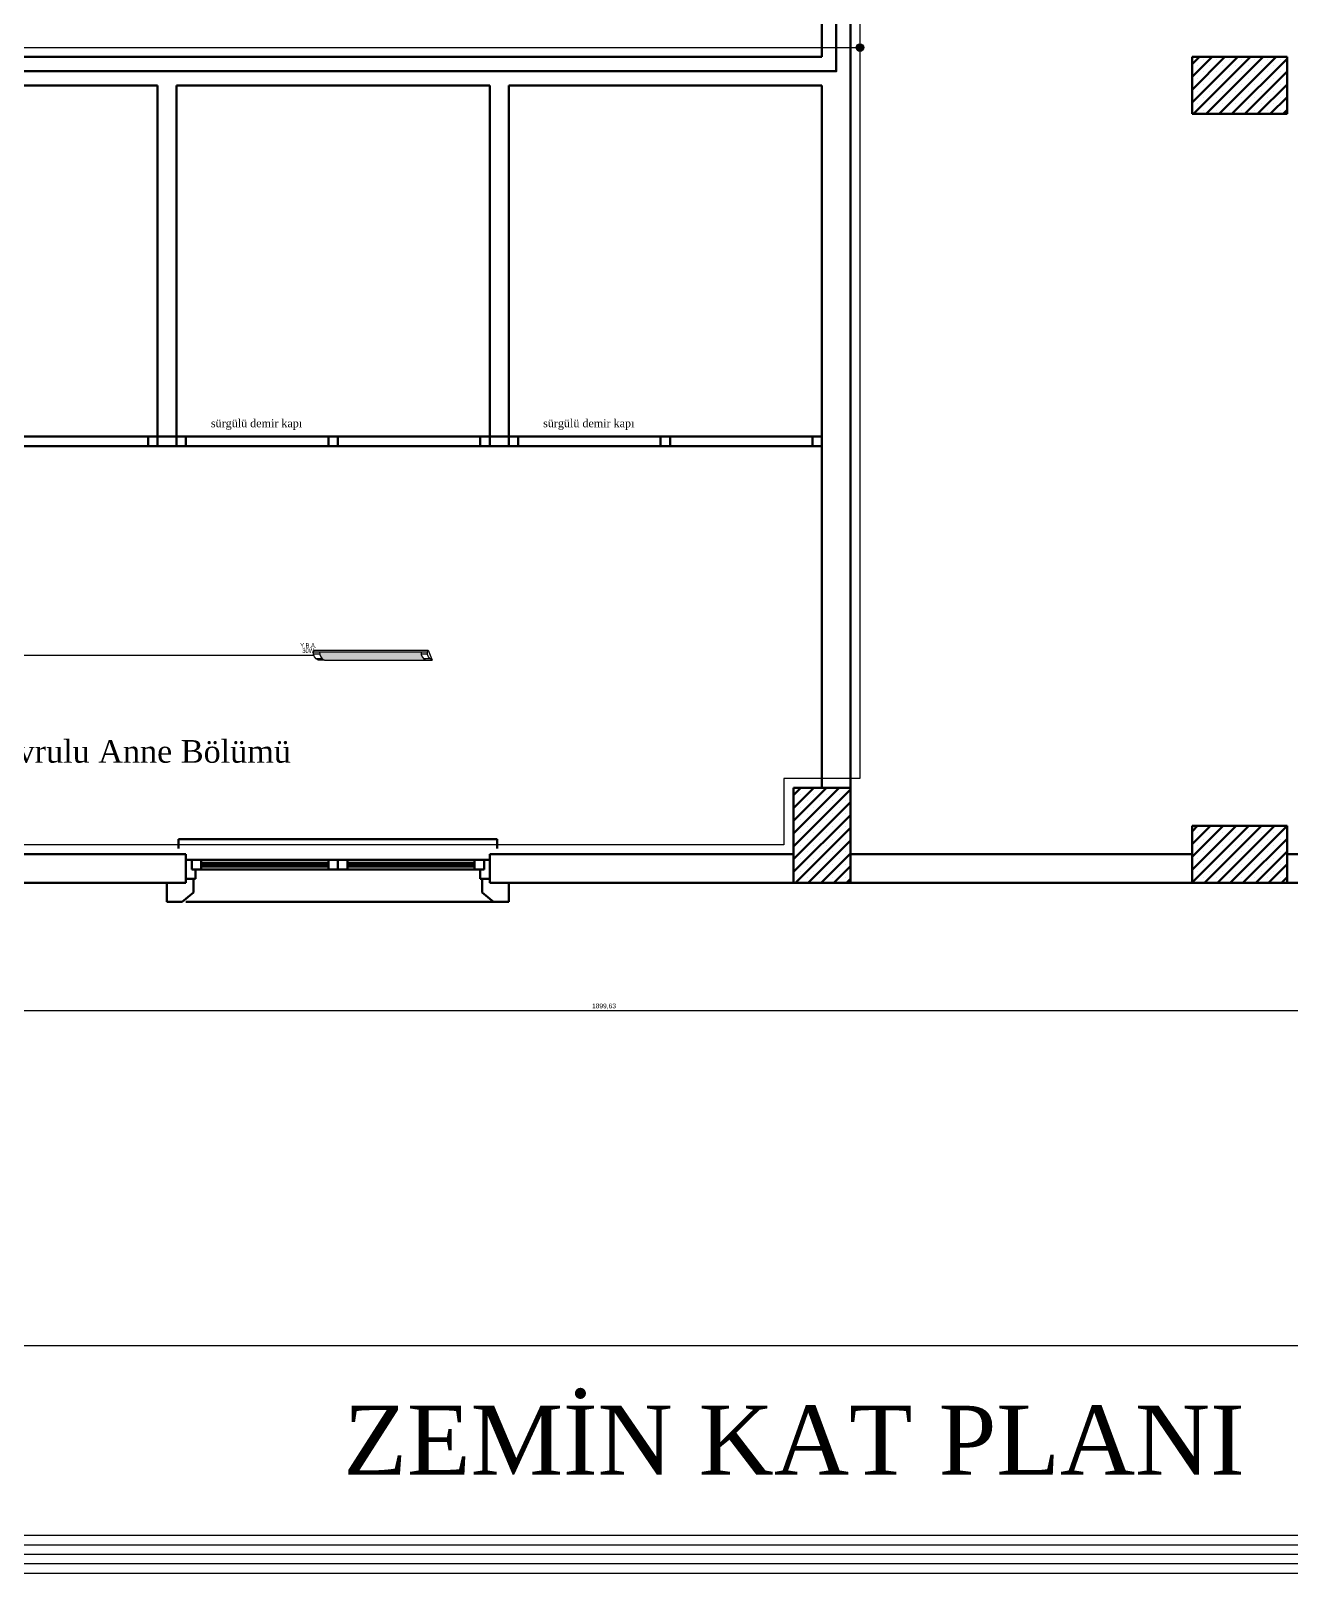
# Model space of a CAD drawing. Header units: millimetres. Extents: x 2046 to 14753, y 2361 to 29276.
# Drawn here: x 3888 to 4552, y 23212 to 24025 of the extents above; entities that cross this region are included whole.
import ezdxf
from ezdxf.enums import TextEntityAlignment as Align

# ---------------------------------------------------------------- set-up
doc = ezdxf.new("R2010")
doc.units = ezdxf.units.MM
doc.linetypes.add('DUZ', pattern=[0])
for name, color, linetype, lineweight in [('A.O. DUVAR', 7, 'Continuous', 50), ('KOLON HATTI  0.60 mm', 91, 'Continuous', 53), ('yazi', 251, 'Continuous', 25)]:
    doc.layers.add(name, color=color, linetype=linetype, lineweight=lineweight)
doc.layers.add('aydınlatma', color=3, linetype='Continuous')
doc.layers.add('ELK-CCTV', color=30, linetype='DUZ')
doc.styles.add('A.O. MALZEME', font='times.ttf', dxfattribs={"height": 10})
doc.styles.add('Elektrik Yazı', font='times.ttf')
doc.styles.get("Standard").update_dxf_attribs({"font": 'arial.ttf'})
doc.styles.add('UNIVCH', font='arial.ttf', dxfattribs={"width": 0.7, "height": 70})
doc.dimstyles.new('ISO-25', dxfattribs={"dimtxt": 2.5, "dimasz": 2.5, "dimexe": 1.25, "dimexo": 0.625, "dimtad": 1, "dimtxsty": 'Standard', "dimcen": 2.5, "dimadec": 0, "dimazin": 0, "dimtfac": 1, "dimtmove": 0, "dimatfit": 3, "dimfxl": 1, "dimarcsym": 0})

# ---------------------------------------------------------------- blocks, each defined once
blk = doc.blocks.new('YATAY BANT ARMATÜR')
at = {"layer": 'aydınlatma'}
h = blk.add_hatch(color=256, dxfattribs=at)
h.set_gradient(color1=(255, 255, 255), tint=1)
h.paths.add_polyline_path([(-27.09, -0.93, 0.31552), (-24.57, -5.2), (28.88, -5.2, -0.31552), (26.36, -0.93)])
for p, q in [((-30.36, -0.93), (29.64, -0.93)), ((-30.33, -1.93), (-27.05, -1.93)), ((-29.07, -4.36), (-25.8, -4.36)), ((-24.57, -5.2), (32.15, -5.2)), ((26.4, -1.93), (29.67, -1.93)), ((27.65, -4.36), (30.93, -4.36))]:
    blk.add_line(p, q, dxfattribs=at)
blk.add_lwpolyline([(-27.09, -0.93, 0.31552), (-24.57, -5.2), (-27.85, -5.2, -0.31552), (-30.36, -0.93), (-30, 0), (30, 0)], format="xyb", dxfattribs=at)
blk.add_lwpolyline([(30, 0), (32.15, -5.2, -0.31552), (29.64, -0.93)], format="xyb", close=True, dxfattribs=at)
blk.add_arc((30.66, -1.27), 4.32, 175.5212, 245.56738, dxfattribs=at)
at = {"layer": 'aydınlatma', "style": 'UNIVCH', "width": 0.7}
for s, p in [('Y.B.A.', (-33.05, 2.51)), ('30W', (-33.11, -0.21))]:
    blk.add_text(s, height=2.47, dxfattribs=at).set_placement(p, align=Align.MIDDLE_CENTER)
blk = doc.blocks.new('buat aydınlatma')
at = {"layer": 'aydınlatma'}
h = blk.add_hatch(color=256, dxfattribs=at)
h.set_gradient(color1=(0, 255, 0), color2=(255, 255, 0), tint=1)
edge = h.paths.add_edge_path()
edge.add_arc((0, 0), 2, 0, 360)
blk.add_circle((0, 0), 2, dxfattribs=at)
blk = doc.blocks.new('*D276')
at = {"layer": 'Defpoints', "color": 0, "transparency": 16777216}
for p in [(3240.33, 23575.86), (5139.96, 23575.86), (5139.96, 23508.61)]:
    blk.add_point(p, dxfattribs=at)
at = {"layer": 'ELK-CCTV', "color": 0, "lineweight": -2, "transparency": 16777216}
for p, q in [((3240.33, 23575.23), (3240.33, 23507.36)), ((5139.96, 23575.23), (5139.96, 23507.36)), ((3242.83, 23508.61), (5137.46, 23508.61))]:
    blk.add_line(p, q, dxfattribs=at)
at = {"layer": 'ELK-CCTV', "color": 0, "transparency": 16777216}
for points in [[(3242.83, 23509.03), (3242.83, 23508.19), (3240.33, 23508.61)], [(5137.46, 23509.03), (5137.46, 23508.19), (5139.96, 23508.61)]]:
    blk.add_solid(points, dxfattribs=at)
at = {"layer": 'ELK-CCTV', "color": 0, "transparency": 16777216, "insert": (4190.15, 23510.74), "char_height": 2.5, "attachment_point": 5}
blk.add_mtext('1899,63', dxfattribs=at)

msp = doc.modelspace()

# ---------------------------------------------------------------- linework, layer by layer
at = {"layer": 'A.O. DUVAR'}
for p, q in [((4304.96, 24010.858), (4304.96, 24370.858)), ((4319.96, 24370.858), (4319.96, 23625.858)), ((3789.96, 24010.858), (4304.96, 24010.858)), ((4499.96, 24010.858), (4549.96, 24010.858)), ((4499.96, 23980.858), (4499.96, 24010.858)), ((4549.96, 24010.858), (4549.96, 23980.858)), ((3954.96, 23995.858), (3789.96, 23995.858)), ((3954.96, 23810.858), (3954.96, 23995.858)), ((4129.96, 23995.858), (3964.96, 23995.858)), ((3964.96, 23995.858), (3964.96, 23810.858)), ((4129.96, 23810.858), (4129.96, 23995.858)), ((4304.96, 23995.858), (4139.96, 23995.858)), ((4139.96, 23995.858), (4139.96, 23810.858)), ((4304.96, 23625.858), (4304.96, 23995.858)), ((4549.96, 23980.858), (4499.96, 23980.858)), ((4304.96, 23810.858), (3434.96, 23810.858)), ((4304.96, 23805.858), (3434.96, 23805.858)), ((3949.96, 23810.858), (3954.96, 23810.858)), ((3949.96, 23805.858), (3949.96, 23810.858)), ((3954.96, 23805.858), (3949.96, 23805.858)), ((3954.96, 23810.858), (3954.96, 23805.858)), ((3964.96, 23810.858), (3954.96, 23810.858)), ((3964.96, 23810.858), (3969.96, 23810.858)), ((3964.96, 23805.858), (3964.96, 23810.858)), ((3969.96, 23805.858), (3964.96, 23805.858)), ((3969.96, 23810.858), (3969.96, 23805.858)), ((4044.96, 23810.858), (4049.96, 23810.858)), ((4044.96, 23805.858), (4044.96, 23810.858)), ((4049.96, 23805.858), (4044.96, 23805.858)), ((4049.96, 23810.858), (4049.96, 23805.858)), ((4124.96, 23810.858), (4129.96, 23810.858)), ((4124.96, 23805.858), (4124.96, 23810.858)), ((4129.96, 23805.858), (4124.96, 23805.858)), ((4129.96, 23810.858), (4129.96, 23805.858)), ((4139.96, 23810.858), (4129.96, 23810.858)), ((4139.96, 23810.858), (4144.96, 23810.858)), ((4139.96, 23805.858), (4139.96, 23810.858)), ((4144.96, 23805.858), (4139.96, 23805.858)), ((4144.96, 23810.858), (4144.96, 23805.858)), ((4219.96, 23810.858), (4224.96, 23810.858)), ((4219.96, 23805.858), (4219.96, 23810.858)), ((4224.96, 23805.858), (4219.96, 23805.858)), ((4224.96, 23810.858), (4224.96, 23805.858)), ((4299.96, 23810.858), (4304.96, 23810.858)), ((4299.96, 23805.858), (4299.96, 23810.858)), ((4304.96, 23805.858), (4299.96, 23805.858)), ((4304.96, 23810.858), (4304.96, 23805.858)), ((4289.96, 23575.858), (4289.96, 23625.858)), ((4289.96, 23625.858), (4319.96, 23625.858)), ((4301.96, 23625.858), (4304.96, 23625.858)), ((4319.96, 23625.858), (4304.96, 23625.858)), ((4319.96, 23625.858), (4319.96, 23575.858)), ((4499.96, 23575.858), (4499.96, 23605.858)), ((4499.96, 23605.858), (4549.96, 23605.858)), ((4549.96, 23605.858), (4549.96, 23575.858)), ((3965.96, 23593.858), (3965.96, 23598.858)), ((3965.96, 23598.858), (4133.96, 23598.858)), ((3965.96, 23593.858), (3965.96, 23598.858)), ((3965.96, 23598.858), (4133.96, 23598.858)), ((4133.96, 23598.858), (4133.96, 23593.858)), ((4133.96, 23598.858), (4133.96, 23593.858)), ((3769.96, 23590.858), (3969.96, 23590.858)), ((3969.96, 23590.858), (3969.96, 23575.858)), ((3969.96, 23577.858), (3969.96, 23587.858)), ((3969.96, 23587.858), (3972.96, 23587.858)), ((3969.96, 23577.858), (3969.96, 23587.858)), ((3969.96, 23587.858), (3972.96, 23587.858)), ((3972.96, 23587.858), (3972.96, 23582.858)), ((3972.96, 23587.858), (3977.96, 23587.858)), ((3972.96, 23582.858), (3972.96, 23587.858)), ((3972.96, 23587.858), (3972.96, 23582.858)), ((3972.96, 23587.858), (3977.96, 23587.858)), ((3972.96, 23582.858), (3972.96, 23587.858)), ((3977.96, 23587.858), (4044.96, 23587.858)), ((3977.96, 23587.858), (3977.96, 23582.858)), ((3977.96, 23587.858), (4044.96, 23587.858)), ((3977.96, 23587.858), (3977.96, 23582.858)), ((3977.96, 23586.358), (4044.96, 23586.358)), ((3977.96, 23586.358), (4044.96, 23586.358)), ((4044.96, 23587.858), (4049.96, 23587.858)), ((4044.96, 23582.858), (4044.96, 23587.858)), ((4044.96, 23587.858), (4049.96, 23587.858)), ((4044.96, 23582.858), (4044.96, 23587.858)), ((4049.96, 23587.858), (4049.96, 23582.858)), ((4054.96, 23587.858), (4049.96, 23587.858)), ((4049.96, 23587.858), (4049.96, 23582.858)), ((4049.96, 23587.858), (4049.96, 23582.858)), ((4054.96, 23587.858), (4049.96, 23587.858)), ((4049.96, 23587.858), (4049.96, 23582.858)), ((4121.96, 23587.858), (4054.96, 23587.858)), ((4054.96, 23582.858), (4054.96, 23587.858)), ((4121.96, 23587.858), (4054.96, 23587.858)), ((4054.96, 23582.858), (4054.96, 23587.858)), ((4121.96, 23586.358), (4054.96, 23586.358)), ((4121.96, 23586.358), (4054.96, 23586.358)), ((4126.96, 23587.858), (4121.96, 23587.858)), ((4121.96, 23587.858), (4121.96, 23582.858)), ((4126.96, 23587.858), (4121.96, 23587.858)), ((4121.96, 23587.858), (4121.96, 23582.858)), ((4129.96, 23587.858), (4126.96, 23587.858)), ((4126.96, 23587.858), (4126.96, 23582.858)), ((4126.96, 23582.858), (4126.96, 23587.858)), ((4129.96, 23587.858), (4126.96, 23587.858)), ((4126.96, 23587.858), (4126.96, 23582.858)), ((4126.96, 23582.858), (4126.96, 23587.858)), ((4129.96, 23575.858), (4129.96, 23590.858)), ((4129.96, 23590.858), (4289.96, 23590.858)), ((4129.96, 23577.858), (4129.96, 23587.858)), ((4129.96, 23577.858), (4129.96, 23587.858)), ((4289.96, 23590.858), (4289.96, 23575.858)), ((4319.96, 23590.858), (4322.96, 23590.858)), ((4319.96, 23575.858), (4319.96, 23590.858)), ((4319.96, 23590.858), (4499.96, 23590.858)), ((4499.96, 23590.858), (4499.96, 23575.858)), ((4549.96, 23575.858), (4549.96, 23590.858)), ((4549.96, 23590.858), (4569.96, 23590.858)), ((3974.96, 23577.858), (3969.96, 23577.858)), ((3974.96, 23577.858), (3969.96, 23577.858)), ((3972.96, 23582.858), (3974.96, 23582.858)), ((3977.96, 23582.858), (3972.96, 23582.858)), ((3972.96, 23582.858), (3974.96, 23582.858)), ((3977.96, 23582.858), (3972.96, 23582.858)), ((3974.96, 23582.858), (3974.96, 23577.858)), ((3974.96, 23582.858), (3974.96, 23577.858)), ((3977.96, 23585.358), (4044.96, 23585.358)), ((3977.96, 23585.358), (4044.96, 23585.358)), ((3977.96, 23584.358), (4044.96, 23584.358)), ((3977.96, 23584.358), (4044.96, 23584.358)), ((4044.96, 23582.858), (3977.96, 23582.858)), ((4044.96, 23582.858), (3977.96, 23582.858)), ((4049.96, 23582.858), (4044.96, 23582.858)), ((4049.96, 23582.858), (4044.96, 23582.858)), ((4049.96, 23582.858), (4054.96, 23582.858)), ((4049.96, 23582.858), (4054.96, 23582.858)), ((4121.96, 23585.358), (4054.96, 23585.358)), ((4121.96, 23585.358), (4054.96, 23585.358)), ((4121.96, 23584.358), (4054.96, 23584.358)), ((4121.96, 23584.358), (4054.96, 23584.358)), ((4054.96, 23582.858), (4121.96, 23582.858)), ((4054.96, 23582.858), (4121.96, 23582.858)), ((4121.96, 23582.858), (4126.96, 23582.858)), ((4121.96, 23582.858), (4126.96, 23582.858)), ((4126.96, 23582.858), (4124.96, 23582.858)), ((4124.96, 23582.858), (4124.96, 23577.858)), ((4126.96, 23582.858), (4124.96, 23582.858)), ((4124.96, 23582.858), (4124.96, 23577.858)), ((4124.96, 23577.858), (4129.96, 23577.858)), ((4124.96, 23577.858), (4129.96, 23577.858)), ((3969.96, 23575.858), (3769.96, 23575.858)), ((4289.96, 23575.858), (4129.96, 23575.858)), ((4319.96, 23575.858), (4289.96, 23575.858)), ((4499.96, 23575.858), (4319.96, 23575.858)), ((4496.96, 23575.858), (4499.96, 23575.858)), ((4549.96, 23575.858), (4499.96, 23575.858)), ((4569.96, 23575.858), (4549.96, 23575.858)), ((3969.946, 23565.858), (4131.975, 23565.858)), ((3969.946, 23565.858), (4131.975, 23565.858))]:
    msp.add_line(p, q, dxfattribs=at)
at = {"layer": 'A.O. DUVAR', "linetype": 'Continuous', "ltscale": 10}
for p, q in [((4499.96, 24007.059), (4503.76, 24010.858)), ((4499.96, 24000.324), (4510.495, 24010.858)), ((4499.96, 23993.589), (4517.23, 24010.858)), ((4499.96, 23986.853), (4523.965, 24010.858)), ((4500.701, 23980.858), (4530.701, 24010.858)), ((4505.973, 24009.704), (4505.973, 24009.704)), ((4507.436, 23980.858), (4537.436, 24010.858)), ((4512.708, 24009.704), (4512.708, 24009.704)), ((4514.171, 23980.858), (4544.171, 24010.858)), ((4519.443, 24009.704), (4519.443, 24009.704)), ((4520.906, 23980.858), (4549.96, 24009.913)), ((4526.178, 24009.704), (4526.178, 24009.704)), ((4532.913, 24009.704), (4532.913, 24009.704)), ((4539.649, 24009.704), (4539.649, 24009.704)), ((4546.384, 24009.704), (4546.384, 24009.704)), ((4502.605, 24006.336), (4502.605, 24006.336)), ((4505.973, 24002.968), (4505.973, 24002.968)), ((4509.34, 24006.336), (4509.34, 24006.336)), ((4512.708, 24002.968), (4512.708, 24002.968)), ((4516.075, 24006.336), (4516.075, 24006.336)), ((4519.443, 24002.968), (4519.443, 24002.968)), ((4522.811, 24006.336), (4522.811, 24006.336)), ((4526.178, 24002.968), (4526.178, 24002.968)), ((4527.641, 23980.858), (4549.96, 24003.177)), ((4529.546, 24006.336), (4529.546, 24006.336)), ((4532.913, 24002.968), (4532.913, 24002.968)), ((4536.281, 24006.336), (4536.281, 24006.336)), ((4539.649, 24002.968), (4539.649, 24002.968)), ((4543.016, 24006.336), (4543.016, 24006.336)), ((4546.384, 24002.968), (4546.384, 24002.968)), ((4549.751, 24006.336), (4549.751, 24006.336)), ((4502.605, 23999.601), (4502.605, 23999.601)), ((4502.605, 23992.866), (4502.605, 23992.866)), ((4505.973, 23996.233), (4505.973, 23996.233)), ((4509.34, 23999.601), (4509.34, 23999.601)), ((4509.34, 23992.866), (4509.34, 23992.866)), ((4512.708, 23996.233), (4512.708, 23996.233)), ((4516.075, 23999.601), (4516.075, 23999.601)), ((4516.075, 23992.866), (4516.075, 23992.866)), ((4519.443, 23996.233), (4519.443, 23996.233)), ((4522.811, 23999.601), (4522.811, 23999.601)), ((4522.811, 23992.866), (4522.811, 23992.866)), ((4526.178, 23996.233), (4526.178, 23996.233)), ((4529.546, 23999.601), (4529.546, 23999.601)), ((4529.546, 23992.866), (4529.546, 23992.866)), ((4532.913, 23996.233), (4532.913, 23996.233)), ((4534.377, 23980.858), (4549.96, 23996.442)), ((4536.281, 23999.601), (4536.281, 23999.601)), ((4536.281, 23992.866), (4536.281, 23992.866)), ((4539.649, 23996.233), (4539.649, 23996.233)), ((4543.016, 23999.601), (4543.016, 23999.601)), ((4543.016, 23992.866), (4543.016, 23992.866)), ((4546.384, 23996.233), (4546.384, 23996.233)), ((4549.751, 23999.601), (4549.751, 23999.601)), ((4549.751, 23992.866), (4549.751, 23992.866)), ((4502.605, 23986.13), (4502.605, 23986.13)), ((4505.973, 23989.498), (4505.973, 23989.498)), ((4509.34, 23986.13), (4509.34, 23986.13)), ((4512.708, 23989.498), (4512.708, 23989.498)), ((4516.075, 23986.13), (4516.075, 23986.13)), ((4519.443, 23989.498), (4519.443, 23989.498)), ((4522.811, 23986.13), (4522.811, 23986.13)), ((4526.178, 23989.498), (4526.178, 23989.498)), ((4529.546, 23986.13), (4529.546, 23986.13)), ((4532.913, 23989.498), (4532.913, 23989.498)), ((4536.281, 23986.13), (4536.281, 23986.13)), ((4539.649, 23989.498), (4539.649, 23989.498)), ((4541.112, 23980.858), (4549.96, 23989.707)), ((4543.016, 23986.13), (4543.016, 23986.13)), ((4546.384, 23989.498), (4546.384, 23989.498)), ((4549.751, 23986.13), (4549.751, 23986.13)), ((4505.973, 23982.763), (4505.973, 23982.763)), ((4512.708, 23982.763), (4512.708, 23982.763)), ((4519.443, 23982.763), (4519.443, 23982.763)), ((4526.178, 23982.763), (4526.178, 23982.763)), ((4532.913, 23982.763), (4532.913, 23982.763)), ((4539.649, 23982.763), (4539.649, 23982.763)), ((4546.384, 23982.763), (4546.384, 23982.763)), ((4547.847, 23980.858), (4549.96, 23982.972)), ((4289.96, 23621.944), (4293.875, 23625.858)), ((4289.96, 23615.209), (4300.61, 23625.858)), ((4289.96, 23608.474), (4307.345, 23625.858)), ((4289.96, 23601.738), (4314.08, 23625.858)), ((4289.96, 23595.003), (4319.96, 23625.003)), ((4289.96, 23588.268), (4319.96, 23618.268)), ((4290.447, 23625.798), (4290.447, 23625.798)), ((4290.447, 23619.063), (4290.447, 23619.063)), ((4293.814, 23622.43), (4293.814, 23622.43)), ((4297.182, 23625.798), (4297.182, 23625.798)), ((4297.182, 23619.063), (4297.182, 23619.063)), ((4300.549, 23622.43), (4300.549, 23622.43)), ((4303.917, 23625.798), (4303.917, 23625.798)), ((4303.917, 23619.063), (4303.917, 23619.063)), ((4307.285, 23622.43), (4307.285, 23622.43)), ((4310.652, 23625.798), (4310.652, 23625.798)), ((4310.652, 23619.063), (4310.652, 23619.063)), ((4314.02, 23622.43), (4314.02, 23622.43)), ((4317.387, 23625.798), (4317.387, 23625.798)), ((4317.387, 23619.063), (4317.387, 23619.063)), ((4289.96, 23581.533), (4319.96, 23611.533)), ((4290.447, 23612.327), (4290.447, 23612.327)), ((4293.814, 23615.695), (4293.814, 23615.695)), ((4297.182, 23612.327), (4297.182, 23612.327)), ((4300.549, 23615.695), (4300.549, 23615.695)), ((4303.917, 23612.327), (4303.917, 23612.327)), ((4307.285, 23615.695), (4307.285, 23615.695)), ((4310.652, 23612.327), (4310.652, 23612.327)), ((4314.02, 23615.695), (4314.02, 23615.695)), ((4317.387, 23612.327), (4317.387, 23612.327)), ((4290.447, 23605.592), (4290.447, 23605.592)), ((4291.021, 23575.858), (4319.96, 23604.798)), ((4293.814, 23608.96), (4293.814, 23608.96)), ((4293.814, 23602.225), (4293.814, 23602.225)), ((4297.182, 23605.592), (4297.182, 23605.592)), ((4300.549, 23608.96), (4300.549, 23608.96)), ((4300.549, 23602.225), (4300.549, 23602.225)), ((4303.917, 23605.592), (4303.917, 23605.592)), ((4307.285, 23608.96), (4307.285, 23608.96)), ((4307.285, 23602.225), (4307.285, 23602.225)), ((4310.652, 23605.592), (4310.652, 23605.592)), ((4314.02, 23608.96), (4314.02, 23608.96)), ((4314.02, 23602.225), (4314.02, 23602.225)), ((4317.387, 23605.592), (4317.387, 23605.592)), ((4499.96, 23602.947), (4502.871, 23605.858)), ((4499.96, 23596.212), (4509.607, 23605.858)), ((4499.96, 23589.477), (4516.342, 23605.858)), ((4499.96, 23582.742), (4523.077, 23605.858)), ((4499.96, 23576.007), (4529.812, 23605.858)), ((4502.605, 23602.225), (4502.605, 23602.225)), ((4505.973, 23605.592), (4505.973, 23605.592)), ((4506.547, 23575.858), (4536.547, 23605.858)), ((4509.34, 23602.225), (4509.34, 23602.225)), ((4512.708, 23605.592), (4512.708, 23605.592)), ((4513.282, 23575.858), (4543.282, 23605.858)), ((4516.075, 23602.225), (4516.075, 23602.225)), ((4519.443, 23605.592), (4519.443, 23605.592)), ((4520.018, 23575.858), (4549.96, 23605.801)), ((4522.811, 23602.225), (4522.811, 23602.225)), ((4526.178, 23605.592), (4526.178, 23605.592)), ((4529.546, 23602.225), (4529.546, 23602.225)), ((4532.913, 23605.592), (4532.913, 23605.592)), ((4536.281, 23602.225), (4536.281, 23602.225)), ((4539.649, 23605.592), (4539.649, 23605.592)), ((4543.016, 23602.225), (4543.016, 23602.225)), ((4546.384, 23605.592), (4546.384, 23605.592)), ((4549.751, 23602.225), (4549.751, 23602.225)), ((4290.447, 23598.857), (4290.447, 23598.857)), ((4293.814, 23595.489), (4293.814, 23595.489)), ((4297.182, 23598.857), (4297.182, 23598.857)), ((4297.756, 23575.858), (4319.96, 23598.062)), ((4300.549, 23595.489), (4300.549, 23595.489)), ((4303.917, 23598.857), (4303.917, 23598.857)), ((4307.285, 23595.489), (4307.285, 23595.489)), ((4310.652, 23598.857), (4310.652, 23598.857)), ((4314.02, 23595.489), (4314.02, 23595.489)), ((4317.387, 23598.857), (4317.387, 23598.857)), ((4502.605, 23595.489), (4502.605, 23595.489)), ((4505.973, 23598.857), (4505.973, 23598.857)), ((4509.34, 23595.489), (4509.34, 23595.489)), ((4512.708, 23598.857), (4512.708, 23598.857)), ((4516.075, 23595.489), (4516.075, 23595.489)), ((4519.443, 23598.857), (4519.443, 23598.857)), ((4522.811, 23595.489), (4522.811, 23595.489)), ((4526.178, 23598.857), (4526.178, 23598.857)), ((4526.753, 23575.858), (4549.96, 23599.066)), ((4529.546, 23595.489), (4529.546, 23595.489)), ((4532.913, 23598.857), (4532.913, 23598.857)), ((4536.281, 23595.489), (4536.281, 23595.489)), ((4539.649, 23598.857), (4539.649, 23598.857)), ((4543.016, 23595.489), (4543.016, 23595.489)), ((4546.384, 23598.857), (4546.384, 23598.857)), ((4549.751, 23595.489), (4549.751, 23595.489)), ((4290.447, 23592.122), (4290.447, 23592.122)), ((4293.814, 23588.754), (4293.814, 23588.754)), ((4297.182, 23592.122), (4297.182, 23592.122)), ((4300.549, 23588.754), (4300.549, 23588.754)), ((4303.917, 23592.122), (4303.917, 23592.122)), ((4304.492, 23575.858), (4319.96, 23591.327)), ((4307.285, 23588.754), (4307.285, 23588.754)), ((4310.652, 23592.122), (4310.652, 23592.122)), ((4314.02, 23588.754), (4314.02, 23588.754)), ((4317.387, 23592.122), (4317.387, 23592.122)), ((4502.605, 23588.754), (4502.605, 23588.754)), ((4505.973, 23592.122), (4505.973, 23592.122)), ((4509.34, 23588.754), (4509.34, 23588.754)), ((4512.708, 23592.122), (4512.708, 23592.122)), ((4516.075, 23588.754), (4516.075, 23588.754)), ((4519.443, 23592.122), (4519.443, 23592.122)), ((4522.811, 23588.754), (4522.811, 23588.754)), ((4526.178, 23592.122), (4526.178, 23592.122)), ((4529.546, 23588.754), (4529.546, 23588.754)), ((4532.913, 23592.122), (4532.913, 23592.122)), ((4533.488, 23575.858), (4549.96, 23592.331)), ((4536.281, 23588.754), (4536.281, 23588.754)), ((4539.649, 23592.122), (4539.649, 23592.122)), ((4540.223, 23575.858), (4549.96, 23585.596)), ((4543.016, 23588.754), (4543.016, 23588.754)), ((4546.384, 23592.122), (4546.384, 23592.122)), ((4549.751, 23588.754), (4549.751, 23588.754)), ((4290.447, 23585.387), (4290.447, 23585.387)), ((4290.447, 23578.651), (4290.447, 23578.651)), ((4293.814, 23582.019), (4293.814, 23582.019)), ((4297.182, 23585.387), (4297.182, 23585.387)), ((4297.182, 23578.651), (4297.182, 23578.651)), ((4300.549, 23582.019), (4300.549, 23582.019)), ((4303.917, 23585.387), (4303.917, 23585.387)), ((4303.917, 23578.651), (4303.917, 23578.651)), ((4307.285, 23582.019), (4307.285, 23582.019)), ((4310.652, 23585.387), (4310.652, 23585.387)), ((4310.652, 23578.651), (4310.652, 23578.651)), ((4311.227, 23575.858), (4319.96, 23584.592)), ((4314.02, 23582.019), (4314.02, 23582.019)), ((4317.387, 23585.387), (4317.387, 23585.387)), ((4317.387, 23578.651), (4317.387, 23578.651)), ((4317.962, 23575.858), (4319.96, 23577.857)), ((4502.605, 23582.019), (4502.605, 23582.019)), ((4505.973, 23585.387), (4505.973, 23585.387)), ((4505.973, 23578.651), (4505.973, 23578.651)), ((4509.34, 23582.019), (4509.34, 23582.019)), ((4512.708, 23585.387), (4512.708, 23585.387)), ((4512.708, 23578.651), (4512.708, 23578.651)), ((4516.075, 23582.019), (4516.075, 23582.019)), ((4519.443, 23585.387), (4519.443, 23585.387)), ((4519.443, 23578.651), (4519.443, 23578.651)), ((4522.811, 23582.019), (4522.811, 23582.019)), ((4526.178, 23585.387), (4526.178, 23585.387)), ((4526.178, 23578.651), (4526.178, 23578.651)), ((4529.546, 23582.019), (4529.546, 23582.019)), ((4532.913, 23585.387), (4532.913, 23585.387)), ((4532.913, 23578.651), (4532.913, 23578.651)), ((4536.281, 23582.019), (4536.281, 23582.019)), ((4539.649, 23585.387), (4539.649, 23585.387)), ((4539.649, 23578.651), (4539.649, 23578.651)), ((4543.016, 23582.019), (4543.016, 23582.019)), ((4546.384, 23585.387), (4546.384, 23585.387)), ((4546.384, 23578.651), (4546.384, 23578.651)), ((4546.958, 23575.858), (4549.96, 23578.86)), ((4549.751, 23582.019), (4549.751, 23582.019))]:
    msp.add_line(p, q, dxfattribs=at)
at = {"layer": 'A.O. DUVAR', "ltscale": 100}
for p, q in [((3969.96, 23575.858), (3969.96, 23577.858)), ((3969.96, 23577.858), (3973.96, 23577.858)), ((3969.96, 23575.858), (3969.96, 23577.858)), ((3969.96, 23577.858), (3973.96, 23577.858)), ((3973.96, 23577.858), (3973.96, 23570.656)), ((3973.96, 23577.858), (3973.96, 23570.656)), ((4129.96, 23577.858), (4125.96, 23577.858)), ((4125.96, 23577.858), (4125.96, 23570.656)), ((4129.96, 23577.858), (4125.96, 23577.858)), ((4125.96, 23577.858), (4125.96, 23570.656)), ((4129.96, 23575.858), (4129.96, 23577.858)), ((4129.96, 23575.858), (4129.96, 23577.858)), ((3959.96, 23565.858), (3959.96, 23575.858)), ((3959.96, 23575.858), (3969.96, 23575.858)), ((3959.96, 23565.858), (3959.96, 23575.858)), ((3959.96, 23575.858), (3969.96, 23575.858)), ((3973.96, 23570.656), (3967.946, 23565.858)), ((3973.96, 23570.656), (3967.946, 23565.858)), ((4125.96, 23570.656), (4131.975, 23565.858)), ((4125.96, 23570.656), (4131.975, 23565.858)), ((4139.96, 23575.858), (4129.96, 23575.858)), ((4139.96, 23575.858), (4129.96, 23575.858)), ((4139.96, 23565.858), (4139.96, 23575.858)), ((4139.96, 23565.858), (4139.96, 23575.858)), ((3967.946, 23565.858), (3959.96, 23565.858)), ((3967.946, 23565.858), (3959.96, 23565.858)), ((4131.975, 23565.858), (4139.96, 23565.858)), ((4131.975, 23565.858), (4139.96, 23565.858))]:
    msp.add_line(p, q, dxfattribs=at)
at = {"layer": 'aydınlatma'}
msp.add_line((3352.934, 24015.858), (4324.96, 24015.858), dxfattribs=at)
for points in [[(4947.46, 25155.851), (4947.46, 25170.851), (4917.46, 25170.851), (4917.46, 25105.851), (4319.96, 25105.851), (4319.96, 24805.851), (4354.96, 24805.851), (4354.96, 24365.851), (4324.96, 24365.851), (4324.96, 23630.851), (4284.96, 23630.851), (4284.96, 23595.851), (3774.96, 23595.851), (3774.96, 23630.851), (3734.96, 23630.851), (3734.96, 23595.851), (3274.96, 23595.851), (3274.96, 23630.851), (3259.96, 23630.851), (3259.96, 23745.851)], [(3703.537, 23695.76), (4037.293, 23695.76)]]:
    msp.add_lwpolyline(points, dxfattribs=at)
at = {"layer": 'KOLON HATTI  0.60 mm'}
msp.add_lwpolyline([(3399.968, 23903.358), (3389.968, 23903.358), (3389.968, 23938.358), (3419.96, 23938.358), (3419.96, 24003.358), (3424.96, 24003.358), (4312.46, 24003.358), (4312.46, 24010.858), (4312.46, 24385.858), (4319.96, 24385.858), (4342.46, 24385.858), (4342.46, 24400.858), (4342.46, 24793.358), (4334.96, 24793.358), (4307.46, 24793.358), (4307.46, 24800.858), (4307.46, 25128.359), (4314.96, 25128.359), (4962.46, 25128.359), (4962.46, 25135.859)], dxfattribs=at)
at = {"layer": 'yazi'}
msp.add_line((3020.515, 23332.18), (11459.215, 23332.18), dxfattribs=at)
for points in [[(3020.515, 23232.18), (11459.215, 23232.18)], [(3020.515, 23227.18), (11459.215, 23227.18)], [(3020.515, 23222.18), (11459.215, 23222.18)], [(3020.515, 23217.18), (11459.215, 23217.18)], [(3020.515, 23212.18), (11459.215, 23212.18)]]:
    msp.add_lwpolyline(points, dxfattribs=at)

# ---------------------------------------------------------------- block references
msp.add_blockref('YATAY BANT ARMATÜR', (4067.46, 23698.358))
at = {"layer": 'aydınlatma', "rotation": 180}
msp.add_blockref('buat aydınlatma', (4324.96, 24015.858), dxfattribs=at)

# ---------------------------------------------------------------- texts
at = {"layer": 'A.O. DUVAR', "style": 'A.O. MALZEME'}
for s, height, p in [('sürgülü demir kapı', 4.21426, (3983.096, 23815.822, 2.634)), ('sürgülü demir kapı', 4.21426, (4158.096, 23815.822, 2.634)), ('Yavrulu Anne Bölümü', 11.91743, (3860.275, 23639.094))]:
    msp.add_text(s, height=height, dxfattribs=at).set_placement(p)
at = {"layer": 'yazi', "lineweight": 30, "insert": (4052.909, 23300.387), "char_height": 36.27535, "width": 737.82109, "attachment_point": 1, "style": 'Elektrik Yazı'}
msp.add_mtext('ZEMİN KAT PLANI', dxfattribs=at)

# ---------------------------------------------------------------- dimensions: what is measured, and where the dimension line sits
at = {"layer": 'ELK-CCTV'}
dim = msp.add_linear_dim(base=(5139.96, 23508.609), p1=(3240.331, 23575.858), p2=(5139.96, 23575.858), dimstyle='ISO-25', dxfattribs=at)
dim.commit()
dim.dimension.update_dxf_attribs({"geometry": '*D276', "text_midpoint": (4190.146, 23510.736)})

doc.saveas('drawing.dxf')
